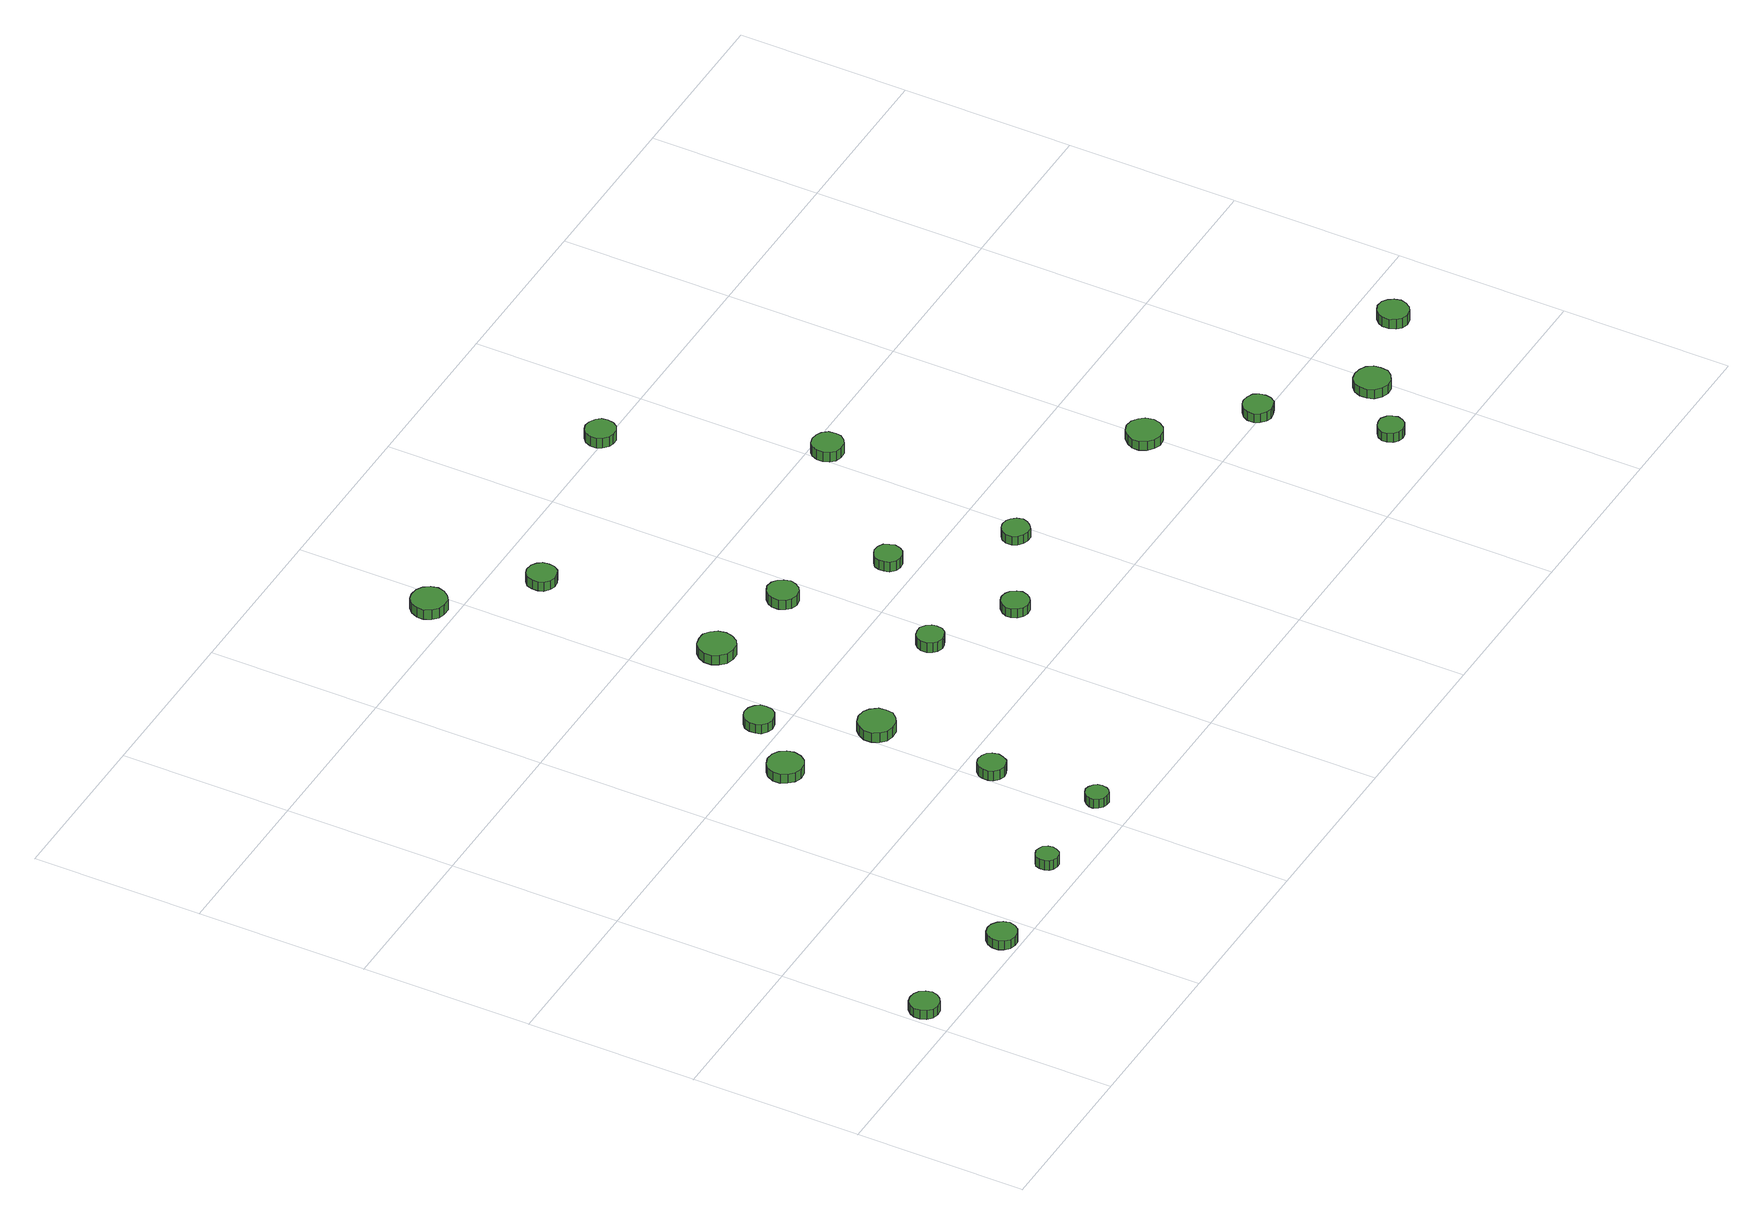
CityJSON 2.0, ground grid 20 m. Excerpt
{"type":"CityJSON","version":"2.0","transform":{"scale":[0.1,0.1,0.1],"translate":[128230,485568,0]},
"CityObjects":{
"tree1":{"type":"SolitaryVegetationObject","attributes":{"function":"something"},"geometry":[{"type":"MultiSurface","lod":"1","boundaries":[[[0,1,2,3,4,5,6,7,8,9,10,11,12,13,14]],[[15,16,17,18,19,20,21,22,23,24,25,26,27,28,29]],[[0,29,28,1]],[[1,28,27,2]],[[2,27,26,3]],[[3,26,25,4]],[[4,25,24,5]],[[5,24,23,6]],[[6,23,22,7]],[[7,22,21,8]],[[8,21,20,9]],[[9,20,19,10]],[[10,19,18,11]],[[11,18,17,12]],[[12,17,16,13]],[[13,16,15,14]],[[14,15,29,0]]]}]},
"tree2":{"type":"SolitaryVegetationObject","attributes":{"function":"something"},"geometry":[{"type":"MultiSurface","lod":"1","boundaries":[[[30,31,32,33,34,35,36,37,38,39,40,41,42,43,44]],[[45,46,47,48,49,50,51,52,53,54,55,56,57,58,59]],[[30,59,58,31]],[[31,58,57,32]],[[32,57,56,33]],[[33,56,55,34]],[[34,55,54,35]],[[35,54,53,36]],[[36,53,52,37]],[[37,52,51,38]],[[38,51,50,39]],[[39,50,49,40]],[[40,49,48,41]],[[41,48,47,42]],[[42,47,46,43]],[[43,46,45,44]],[[44,45,59,30]]]}]},
"tree3":{"type":"SolitaryVegetationObject","attributes":{"function":"something"},"geometry":[{"type":"MultiSurface","lod":"1","boundaries":[[[60,61,62,63,64,65,66,67,68,69,70,71,72,73,74]],[[75,76,77,78,79,80,81,82,83,84,85,86,87,88,89]],[[60,89,88,61]],[[61,88,87,62]],[[62,87,86,63]],[[63,86,85,64]],[[64,85,84,65]],[[65,84,83,66]],[[66,83,82,67]],[[67,82,81,68]],[[68,81,80,69]],[[69,80,79,70]],[[70,79,78,71]],[[71,78,77,72]],[[72,77,76,73]],[[73,76,75,74]],[[74,75,89,60]]]}]},
"tree4":{"type":"SolitaryVegetationObject","attributes":{"function":"something"},"geometry":[{"type":"MultiSurface","lod":"1","boundaries":[[[90,91,92,93,94,95,96,97,98,99,100,101,102,103,104]],[[105,106,107,108,109,110,111,112,113,114,115,116,117,118,119]],[[90,119,118,91]],[[91,118,117,92]],[[92,117,116,93]],[[93,116,115,94]],[[94,115,114,95]],[[95,114,113,96]],[[96,113,112,97]],[[97,112,111,98]],[[98,111,110,99]],[[99,110,109,100]],[[100,109,108,101]],[[101,108,107,102]],[[102,107,106,103]],[[103,106,105,104]],[[104,105,119,90]]]}]},
"tree5":{"type":"SolitaryVegetationObject","attributes":{"function":"something"},"geometry":[{"type":"MultiSurface","lod":"1","boundaries":[[[120,121,122,123,124,125,126,127,128,129,130,131,132,133,134]],[[135,136,137,138,139,140,141,142,143,144,145,146,147,148,149]],[[120,149,148,121]],[[121,148,147,122]],[[122,147,146,123]],[[123,146,145,124]],[[124,145,144,125]],[[125,144,143,126]],[[126,143,142,127]],[[127,142,141,128]],[[128,141,140,129]],[[129,140,139,130]],[[130,139,138,131]],[[131,138,137,132]],[[132,137,136,133]],[[133,136,135,134]],[[134,135,149,120]]]}]},
"tree6":{"type":"SolitaryVegetationObject","attributes":{"function":"something"},"geometry":[{"type":"MultiSurface","lod":"1","boundaries":[[[150,151,152,153,154,155,156,157,158,159,160,161,162,163,164]],[[165,166,167,168,169,170,171,172,173,174,175,176,177,178,179]],[[150,179,178,151]],[[151,178,177,152]],[[152,177,176,153]],[[153,176,175,154]],[[154,175,174,155]],[[155,174,173,156]],[[156,173,172,157]],[[157,172,171,158]],[[158,171,170,159]],[[159,170,169,160]],[[160,169,168,161]],[[161,168,167,162]],[[162,167,166,163]],[[163,166,165,164]],[[164,165,179,150]]]}]},
"tree7":{"type":"SolitaryVegetationObject","attributes":{"function":"something"},"geometry":[{"type":"MultiSurface","lod":"1","boundaries":[[[180,181,182,183,184,185,186,187,188,189,190,191,192,193,194]],[[195,196,197,198,199,200,201,202,203,204,205,206,207,208,209]],[[180,209,208,181]],[[181,208,207,182]],[[182,207,206,183]],[[183,206,205,184]],[[184,205,204,185]],[[185,204,203,186]],[[186,203,202,187]],[[187,202,201,188]],[[188,201,200,189]],[[189,200,199,190]],[[190,199,198,191]],[[191,198,197,192]],[[192,197,196,193]],[[193,196,195,194]],[[194,195,209,180]]]}]},
"tree8":{"type":"SolitaryVegetationObject","attributes":{"function":"something"},"geometry":[{"type":"MultiSurface","lod":"1","boundaries":[[[210,211,212,213,214,215,216,217,218,219,220,221,222,223,224]],[[225,226,227,228,229,230,231,232,233,234,235,236,237,238,239]],[[210,239,238,211]],[[211,238,237,212]],[[212,237,236,213]],[[213,236,235,214]],[[214,235,234,215]],[[215,234,233,216]],[[216,233,232,217]],[[217,232,231,218]],[[218,231,230,219]],[[219,230,229,220]],[[220,229,228,221]],[[221,228,227,222]],[[222,227,226,223]],[[223,226,225,224]],[[224,225,239,210]]]}]},
"tree9":{"type":"SolitaryVegetationObject","attributes":{"function":"something"},"geometry":[{"type":"MultiSurface","lod":"1","boundaries":[[[240,241,242,243,244,245,246,247,248,249,250,251,252,253,254]],[[255,256,257,258,259,260,261,262,263,264,265,266,267,268,269]],[[240,269,268,241]],[[241,268,267,242]],[[242,267,266,243]],[[243,266,265,244]],[[244,265,264,245]],[[245,264,263,246]],[[246,263,262,247]],[[247,262,261,248]],[[248,261,260,249]],[[249,260,259,250]],[[250,259,258,251]],[[251,258,257,252]],[[252,257,256,253]],[[253,256,255,254]],[[254,255,269,240]]]}]},
"tree10":{"type":"SolitaryVegetationObject","attributes":{"function":"something"},"geometry":[{"type":"MultiSurface","lod":"1","boundaries":[[[270,271,272,273,274,275,276,277,278,279,280,281,282,283,284]],[[285,286,287,288,289,290,291,292,293,294,295,296,297,298,299]],[[270,299,298,271]],[[271,298,297,272]],[[272,297,296,273]],[[273,296,295,274]],[[274,295,294,275]],[[275,294,293,276]],[[276,293,292,277]],[[277,292,291,278]],[[278,291,290,279]],[[279,290,289,280]],[[280,289,288,281]],[[281,288,287,282]],[[282,287,286,283]],[[283,286,285,284]],[[284,285,299,270]]]}]},
"tree11":{"type":"SolitaryVegetationObject","attributes":{"function":"something"},"geometry":[{"type":"MultiSurface","lod":"1","boundaries":[[[300,301,302,303,304,305,306,307,308,309,310,311,312,313,314]],[[315,316,317,318,319,320,321,322,323,324,325,326,327,328,329]],[[300,329,328,301]],[[301,328,327,302]],[[302,327,326,303]],[[303,326,325,304]],[[304,325,324,305]],[[305,324,323,306]],[[306,323,322,307]],[[307,322,321,308]],[[308,321,320,309]],[[309,320,319,310]],[[310,319,318,311]],[[311,318,317,312]],[[312,317,316,313]],[[313,316,315,314]],[[314,315,329,300]]]}]},
"tree12":{"type":"SolitaryVegetationObject","attributes":{"function":"something"},"geometry":[{"type":"MultiSurface","lod":"1","boundaries":[[[330,331,332,333,334,335,336,337,338,339,340,341,342,343,344]],[[345,346,347,348,349,350,351,352,353,354,355,356,357,358,359]],[[330,359,358,331]],[[331,358,357,332]],[[332,357,356,333]],[[333,356,355,334]],[[334,355,354,335]],[[335,354,353,336]],[[336,353,352,337]],[[337,352,351,338]],[[338,351,350,339]],[[339,350,349,340]],[[340,349,348,341]],[[341,348,347,342]],[[342,347,346,343]],[[343,346,345,344]],[[344,345,359,330]]]}]},
"tree13":{"type":"SolitaryVegetationObject","attributes":{"function":"something"},"geometry":[{"type":"MultiSurface","lod":"1","boundaries":[[[360,361,362,363,364,365,366,367,368,369,370,371,372,373,374]],[[375,376,377,378,379,380,381,382,383,384,385,386,387,388,389]],[[360,389,388,361]],[[361,388,387,362]],[[362,387,386,363]],[[363,386,385,364]],[[364,385,384,365]],[[365,384,383,366]],[[366,383,382,367]],[[367,382,381,368]],[[368,381,380,369]],[[369,380,379,370]],[[370,379,378,371]],[[371,378,377,372]],[[372,377,376,373]],[[373,376,375,374]],[[374,375,389,360]]]}]},
"tree14":{"type":"SolitaryVegetationObject","attributes":{"function":"something"},"geometry":[{"type":"MultiSurface","lod":"1","boundaries":[[[390,391,392,393,394,395,396,397,398,399,400,401,402,403,404]],[[405,406,407,408,409,410,411,412,413,414,415,416,417,418,419]],[[390,419,418,391]],[[391,418,417,392]],[[392,417,416,393]],[[393,416,415,394]],[[394,415,414,395]],[[395,414,413,396]],[[396,413,412,397]],[[397,412,411,398]],[[398,411,410,399]],[[399,410,409,400]],[[400,409,408,401]],[[401,408,407,402]],[[402,407,406,403]],[[403,406,405,404]],[[404,405,419,390]]]}]},
"tree15":{"type":"SolitaryVegetationObject","attributes":{"function":"something"},"geometry":[{"type":"MultiSurface","lod":"1","boundaries":[[[420,421,422,423,424,425,426,427,428,429,430,431,432,433,434]],[[435,436,437,438,439,440,441,442,443,444,445,446,447,448,449]],[[420,449,448,421]],[[421,448,447,422]],[[422,447,446,423]],[[423,446,445,424]],[[424,445,444,425]],[[425,444,443,426]],[[426,443,442,427]],[[427,442,441,428]],[[428,441,440,429]],[[429,440,439,430]],[[430,439,438,431]],[[431,438,437,432]],[[432,437,436,433]],[[433,436,435,434]],[[434,435,449,420]]]}]},
"tree16":{"type":"SolitaryVegetationObject","attributes":{"function":"something"},"geometry":[{"type":"MultiSurface","lod":"1","boundaries":[[[450,451,452,453,454,455,456,457,458,459,460,461,462,463,464]],[[465,466,467,468,469,470,471,472,473,474,475,476,477,478,479]],[[450,479,478,451]],[[451,478,477,452]],[[452,477,476,453]],[[453,476,475,454]],[[454,475,474,455]],[[455,474,473,456]],[[456,473,472,457]],[[457,472,471,458]],[[458,471,470,459]],[[459,470,469,460]],[[460,469,468,461]],[[461,468,467,462]],[[462,467,466,463]],[[463,466,465,464]],[[464,465,479,450]]]}]},
"tree17":{"type":"SolitaryVegetationObject","attributes":{"function":"something"},"geometry":[{"type":"MultiSurface","lod":"1","boundaries":[[[480,481,482,483,484,485,486,487,488,489,490,491,492,493,494]],[[495,496,497,498,499,500,501,502,503,504,505,506,507,508,509]],[[480,509,508,481]],[[481,508,507,482]],[[482,507,506,483]],[[483,506,505,484]],[[484,505,504,485]],[[485,504,503,486]],[[486,503,502,487]],[[487,502,501,488]],[[488,501,500,489]],[[489,500,499,490]],[[490,499,498,491]],[[491,498,497,492]],[[492,497,496,493]],[[493,496,495,494]],[[494,495,509,480]]]}]},
"tree18":{"type":"SolitaryVegetationObject","attributes":{"function":"something"},"geometry":[{"type":"MultiSurface","lod":"1","boundaries":[[[510,511,512,513,514,515,516,517,518,519,520,521,522,523,524]],[[525,526,527,528,529,530,531,532,533,534,535,536,537,538,539]],[[510,539,538,511]],[[511,538,537,512]],[[512,537,536,513]],[[513,536,535,514]],[[514,535,534,515]],[[515,534,533,516]],[[516,533,532,517]],[[517,532,531,518]],[[518,531,530,519]],[[519,530,529,520]],[[520,529,528,521]],[[521,528,527,522]],[[522,527,526,523]],[[523,526,525,524]],[[524,525,539,510]]]}]},
"tree19":{"type":"SolitaryVegetationObject","attributes":{"function":"something"},"geometry":[{"type":"MultiSurface","lod":"1","boundaries":[[[540,541,542,543,544,545,546,547,548,549,550,551,552,553,554]],[[555,556,557,558,559,560,561,562,563,564,565,566,567,568,569]],[[540,569,568,541]],[[541,568,567,542]],[[542,567,566,543]],[[543,566,565,544]],[[544,565,564,545]],[[545,564,563,546]],[[546,563,562,547]],[[547,562,561,548]],[[548,561,560,549]],[[549,560,559,550]],[[550,559,558,551]],[[551,558,557,552]],[[552,557,556,553]],[[553,556,555,554]],[[554,555,569,540]]]}]},
"tree20":{"type":"SolitaryVegetationObject","attributes":{"function":"something"},"geometry":[{"type":"MultiSurface","lod":"1","boundaries":[[[570,571,572,573,574,575,576,577,578,579,580,581,582,583,584]],[[585,586,587,588,589,590,591,592,593,594,595,596,597,598,599]],[[570,599,598,571]],[[571,598,597,572]],[[572,597,596,573]],[[573,596,595,574]],[[574,595,594,575]],[[575,594,593,576]],[[576,593,592,577]],[[577,592,591,578]],[[578,591,590,579]],[[579,590,589,580]],[[580,589,588,581]],[[581,588,587,582]],[[582,587,586,583]],[[583,586,585,584]],[[584,585,599,570]]]}]},
"tree21":{"type":"SolitaryVegetationObject","attributes":{"function":"something"},"geometry":[{"type":"MultiSurface","lod":"1","boundaries":[[[600,601,602,603,604,605,606,607,608,609,610,611,612,613,614]],[[615,616,617,618,619,620,621,622,623,624,625,626,627,628,629]],[[600,629,628,601]],[[601,628,627,602]],[[602,627,626,603]],[[603,626,625,604]],[[604,625,624,605]],[[605,624,623,606]],[[606,623,622,607]],[[607,622,621,608]],[[608,621,620,609]],[[609,620,619,610]],[[610,619,618,611]],[[611,618,617,612]],[[612,617,616,613]],[[613,616,615,614]],[[614,615,629,600]]]}]},
"tree22":{"type":"SolitaryVegetationObject","attributes":{"function":"something"},"geometry":[{"type":"MultiSurface","lod":"1","boundaries":[[[630,631,632,633,634,635,636,637,638,639,640,641,642,643,644]],[[645,646,647,648,649,650,651,652,653,654,655,656,657,658,659]],[[630,659,658,631]],[[631,658,657,632]],[[632,657,656,633]],[[633,656,655,634]],[[634,655,654,635]],[[635,654,653,636]],[[636,653,652,637]],[[637,652,651,638]],[[638,651,650,639]],[[639,650,649,640]],[[640,649,648,641]],[[641,648,647,642]],[[642,647,646,643]],[[643,646,645,644]],[[644,645,659,630]]]}]},
"tree23":{"type":"SolitaryVegetationObject","attributes":{"function":"something"},"geometry":[{"type":"MultiSurface","lod":"1","boundaries":[[[660,661,662,663,664,665,666,667,668,669,670,671,672,673,674]],[[675,676,677,678,679,680,681,682,683,684,685,686,687,688,689]],[[660,689,688,661]],[[661,688,687,662]],[[662,687,686,663]],[[663,686,685,664]],[[664,685,684,665]],[[665,684,683,666]],[[666,683,682,667]],[[667,682,681,668]],[[668,681,680,669]],[[669,680,679,670]],[[670,679,678,671]],[[671,678,677,672]],[[672,677,676,673]],[[673,676,675,674]],[[674,675,689,660]]]}]}
},
"vertices":[
[36,36,19],[34,43,19],[30,49,19],[24,52,19],[17,53,19],[10,51,19],[5,46,19],[2,40,19],[2,33,19],[5,26,19],[10,21,19],[17,19,19],[24,20,19],[30,24,19],[34,29,19],[34,29,7],[30,24,7],[24,20,7],[17,19,7],[10,21,7],[5,26,7],[2,33,7],[2,40,7],[5,46,7],[10,51,7],[17,53,7],[24,52,7],[30,49,7],[34,43,7],[36,36,7],
[180,19,19],[178,26,19],[174,31,19],[168,35,19],[161,36,19],[154,34,19],[149,29,19],[146,22,19],[146,15,19],[149,9,19],[154,4,19],[161,2,19],[168,3,19],[174,6,19],[178,12,19],[178,12,7],[174,6,7],[168,3,7],[161,2,7],[154,4,7],[149,9,7],[146,15,7],[146,22,7],[149,29,7],[154,34,7],[161,36,7],[168,35,7],[174,31,7],[178,26,7],[180,19,7],
[309,36,25],[308,41,25],[305,46,25],[300,48,25],[295,49,25],[290,47,25],[286,44,25],[284,39,25],[284,33,25],[286,28,25],[290,25,25],[295,23,25],[300,23,25],[305,26,25],[308,31,25],[308,31,12],[305,26,12],[300,23,12],[295,23,12],[290,25,12],[286,28,12],[284,33,12],[284,39,12],[286,44,12],[290,47,12],[295,49,12],[300,48,12],[305,46,12],[308,41,12],[309,36,12],
[329,361,18],[327,369,18],[322,376,18],[315,380,18],[306,381,18],[298,378,18],[292,373,18],[288,365,18],[288,356,18],[292,349,18],[298,343,18],[306,340,18],[315,341,18],[322,345,18],[327,352,18],[327,352,6],[322,345,6],[315,341,6],[306,340,6],[298,343,6],[292,349,6],[288,356,6],[288,365,6],[292,373,6],[298,378,6],[306,381,6],[315,380,6],[322,376,6],[327,369,6],[329,361,6],
[427,39,25],[426,44,25],[423,48,25],[418,51,25],[413,52,25],[408,50,25],[404,46,25],[401,41,25],[401,36,25],[404,31,25],[408,27,25],[413,26,25],[418,26,25],[423,29,25],[426,33,25],[426,33,13],[423,29,13],[418,26,13],[413,26,13],[408,27,13],[404,31,13],[401,36,13],[401,41,13],[404,46,13],[408,50,13],[413,52,13],[418,51,13],[423,48,13],[426,44,13],[427,39,13],
[422,162,25],[420,169,25],[417,174,25],[411,177,25],[404,178,25],[398,176,25],[393,171,25],[391,165,25],[391,159,25],[393,153,25],[398,148,25],[404,146,25],[411,147,25],[417,150,25],[420,156,25],[420,156,12],[417,150,12],[411,147,12],[404,146,12],[398,148,12],[393,153,12],[391,159,12],[391,165,12],[393,171,12],[398,176,12],[404,178,12],[411,177,12],[417,174,12],[420,169,12],[422,162,12],
[384,424,18],[383,431,18],[379,436,18],[373,440,18],[365,441,18],[359,439,18],[353,434,18],[351,427,18],[351,420,18],[353,414,18],[359,409,18],[365,407,18],[373,408,18],[379,411,18],[383,417,18],[383,417,6],[379,411,6],[373,408,6],[365,407,6],[359,409,6],[353,414,6],[351,420,6],[351,427,6],[353,434,6],[359,439,6],[365,441,6],[373,440,6],[379,436,6],[383,431,6],[384,424,6],
[438,308,19],[437,316,19],[431,324,19],[424,328,19],[415,329,19],[406,326,19],[400,320,19],[396,312,19],[396,303,19],[400,295,19],[406,289,19],[415,287,19],[424,288,19],[431,292,19],[437,299,19],[437,299,6],[431,292,6],[424,288,6],[415,287,6],[406,289,6],[400,295,6],[396,303,6],[396,312,6],[400,320,6],[406,326,6],[415,329,6],[424,328,6],[431,324,6],[437,316,6],[438,308,6],
[474,521,19],[472,530,19],[467,537,19],[460,542,19],[451,542,19],[442,540,19],[436,534,19],[432,526,19],[432,517,19],[436,509,19],[442,503,19],[451,500,19],[460,501,19],[467,505,19],[472,513,19],[472,513,6],[467,505,6],[460,501,6],[451,500,6],[442,503,6],[436,509,6],[432,517,6],[432,526,6],[436,534,6],[442,540,6],[451,542,6],[460,542,6],[467,537,6],[472,530,6],[474,521,6],
[397,830,18],[395,838,18],[390,845,18],[383,849,18],[374,850,18],[366,848,18],[360,842,18],[356,834,18],[356,826,18],[360,818,18],[366,812,18],[374,810,18],[383,810,18],[390,815,18],[395,822,18],[395,822,5],[390,815,5],[383,810,5],[374,810,5],[366,812,5],[360,818,5],[356,826,5],[356,834,5],[360,842,5],[366,848,5],[374,850,5],[383,849,5],[390,845,5],[395,838,5],[397,830,5],
[584,324,25],[583,330,25],[579,335,25],[573,339,25],[567,339,25],[560,337,25],[556,333,25],[553,327,25],[553,320,25],[556,314,25],[560,310,25],[567,308,25],[573,309,25],[579,312,25],[583,317,25],[583,317,12],[579,312,12],[573,309,12],[567,308,12],[560,310,12],[556,314,12],[553,320,12],[553,327,12],[556,333,12],[560,337,12],[567,339,12],[573,339,12],[579,335,12],[583,330,12],[584,324,12],
[490,745,17],[489,752,17],[485,757,17],[479,761,17],[471,762,17],[465,760,17],[459,755,17],[457,748,17],[457,741,17],[459,735,17],[465,730,17],[471,728,17],[479,729,17],[485,732,17],[489,738,17],[489,738,5],[485,732,5],[479,729,5],[471,728,5],[465,730,5],[459,735,5],[457,741,5],[457,748,5],[459,755,5],[465,760,5],[471,762,5],[479,761,5],[485,757,5],[489,752,5],[490,745,5],
[588,504,16],[586,511,16],[582,517,16],[576,521,16],[568,522,16],[561,519,16],[556,514,16],[553,508,16],[553,500,16],[556,493,16],[561,488,16],[568,486,16],[576,487,16],[582,491,16],[586,497,16],[586,497,3],[582,491,3],[576,487,3],[568,486,3],[561,488,3],[556,493,3],[553,500,3],[553,508,3],[556,514,3],[561,519,3],[568,522,3],[576,521,3],[582,517,3],[586,511,3],[588,504,3],
[679,271,25],[677,277,25],[673,283,25],[668,286,25],[661,287,25],[655,285,25],[650,280,25],[647,274,25],[647,268,25],[650,262,25],[655,257,25],[661,255,25],[668,256,25],[673,259,25],[677,264,25],[677,264,13],[673,259,13],[668,256,13],[661,255,13],[655,257,13],[650,262,13],[647,268,13],[647,274,13],[650,280,13],[655,285,13],[661,287,13],[668,286,13],[673,283,13],[677,277,13],[679,271,13],
[685,429,25],[683,435,25],[680,441,25],[674,444,25],[667,445,25],[661,442,25],[656,438,25],[654,432,25],[654,426,25],[656,420,25],[661,415,25],[667,413,25],[674,414,25],[680,417,25],[683,422,25],[683,422,12],[680,417,12],[674,414,12],[667,413,12],[661,415,12],[656,420,12],[654,426,12],[654,432,12],[656,438,12],[661,442,12],[667,445,12],[674,444,12],[680,441,12],[683,435,12],[685,429,12],
[789,329,25],[787,336,25],[783,341,25],[778,344,25],[771,345,25],[765,343,25],[760,339,25],[757,333,25],[757,326,25],[760,320,25],[765,316,25],[771,314,25],[778,314,25],[783,318,25],[787,323,25],[787,323,13],[783,318,13],[778,314,13],[771,314,13],[765,316,13],[760,320,13],[757,326,13],[757,333,13],[760,339,13],[765,343,13],[771,345,13],[778,344,13],[783,341,13],[787,336,13],[789,329,13],
[737,806,17],[736,813,17],[732,818,17],[725,822,17],[718,823,17],[712,821,17],[706,816,17],[703,809,17],[703,802,17],[706,796,17],[712,791,17],[718,789,17],[725,789,17],[732,793,17],[736,799,17],[736,799,4],[732,793,4],[725,789,4],[718,789,4],[712,791,4],[706,796,4],[703,802,4],[703,809,4],[706,816,4],[712,821,4],[718,823,4],[725,822,4],[732,818,4],[736,813,4],[737,806,4],
[830,579,19],[829,587,19],[824,593,19],[818,596,19],[810,597,19],[803,595,19],[798,590,19],[795,583,19],[795,576,19],[798,569,19],[803,564,19],[810,562,19],[818,562,19],[824,566,19],[829,572,19],[829,572,6],[824,566,6],[818,562,6],[810,562,6],[803,564,6],[798,569,6],[795,576,6],[795,583,6],[798,590,6],[803,595,6],[810,597,6],[818,596,6],[824,593,6],[829,587,6],[830,579,6],
[1012,290,19],[1010,299,19],[1005,305,19],[998,310,19],[989,311,19],[981,308,19],[975,302,19],[971,294,19],[971,286,19],[975,278,19],[981,273,19],[989,270,19],[998,271,19],[1005,275,19],[1010,282,19],[1010,282,7],[1005,275,7],[998,271,7],[989,270,7],[981,273,7],[975,278,7],[971,286,7],[971,294,7],[975,302,7],[981,308,7],[989,311,7],[998,310,7],[1005,305,7],[1010,299,7],[1012,290,7],
[1133,58,25],[1131,64,25],[1128,69,25],[1122,73,25],[1116,73,25],[1110,71,25],[1105,67,25],[1102,61,25],[1102,55,25],[1105,49,25],[1110,45,25],[1116,43,25],[1122,44,25],[1128,47,25],[1131,52,25],[1131,52,13],[1128,47,13],[1122,44,13],[1116,43,13],[1110,45,13],[1105,49,13],[1102,55,13],[1102,61,13],[1105,67,13],[1110,71,13],[1116,73,13],[1122,73,13],[1128,69,13],[1131,64,13],[1133,58,13],
[1105,204,19],[1104,211,19],[1100,217,19],[1093,220,19],[1086,221,19],[1080,219,19],[1074,214,19],[1071,208,19],[1071,200,19],[1074,194,19],[1080,189,19],[1086,187,19],[1093,188,19],[1100,191,19],[1104,197,19],[1104,197,7],[1100,191,7],[1093,188,7],[1086,187,7],[1080,189,7],[1074,194,7],[1071,200,7],[1071,208,7],[1074,214,7],[1080,219,7],[1086,221,7],[1093,220,7],[1100,217,7],[1104,211,7],[1105,204,7],
[1206,118,18],[1205,126,18],[1200,133,18],[1192,137,18],[1184,138,18],[1176,136,18],[1169,130,18],[1166,122,18],[1166,114,18],[1169,106,18],[1176,100,18],[1184,97,18],[1192,98,18],[1200,103,18],[1205,109,18],[1205,109,6],[1200,103,6],[1192,98,6],[1184,97,6],[1176,100,6],[1169,106,6],[1166,114,6],[1166,122,6],[1169,130,6],[1176,136,6],[1184,138,6],[1192,137,6],[1200,133,6],[1205,126,6],[1206,118,6],
[1317,153,19],[1315,160,19],[1311,166,19],[1305,170,19],[1297,171,19],[1290,168,19],[1285,163,19],[1282,157,19],[1282,149,19],[1285,142,19],[1290,137,19],[1297,135,19],[1305,136,19],[1311,140,19],[1315,146,19],[1315,146,6],[1311,140,6],[1305,136,6],[1297,135,6],[1290,137,6],[1285,142,6],[1282,149,6],[1282,157,6],[1285,163,6],[1290,168,6],[1297,171,6],[1305,170,6],[1311,166,6],[1315,160,6],[1317,153,6]
]}
